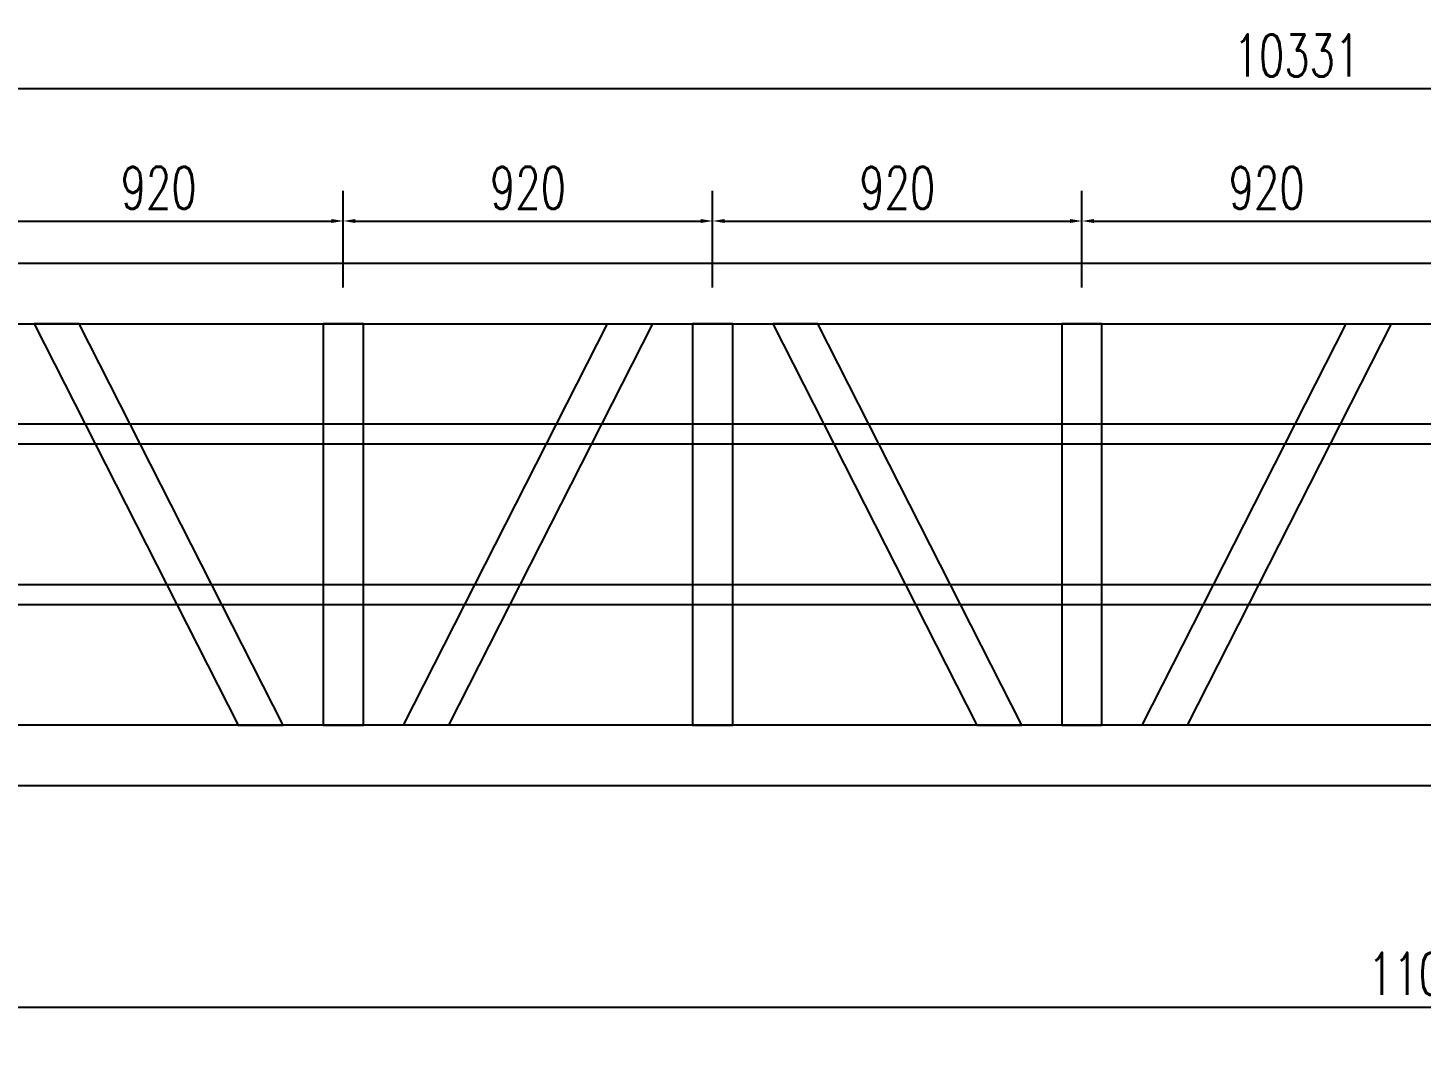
# Model space of a CAD drawing. Header units: millimetres. Extents: x -2430464 to 225692, y -180 to 1805330.
# Drawn here: x -705639 to -702168, y 490124 to 492638 of the extents above; entities that cross this region are included whole.
import ezdxf

# ---------------------------------------------------------------- set-up
doc = ezdxf.new("R2010")
doc.units = ezdxf.units.MM
doc.header["$LTSCALE"] = 1000
doc.layers.get('0').update_dxf_attribs({"linetype": 'CONTINUOUS'})
doc.layers.get('DEFPOINTS').update_dxf_attribs({"linetype": 'CONTINUOUS'})
for name, color, linetype in [('W-STEEL_FRAME钢架', 3, 'CONTINUOUS'), ('W-STEEL_KEEL钢龙骨', 5, 'CONTINUOUS'), ('方管150X150X12', 3, 'CONTINUOUS')]:
    doc.layers.add(name, color=color, linetype=linetype)
doc.layers.add('成片房屋', color=1, linetype='CONTINUOUS', lineweight=0)
doc.styles.add('STANDARD_T3', font='simplex.shx', dxfattribs={"width": 0.7, "bigfont": 'gbcbig.shx'})
doc.dimstyles.new('W&&30', dxfattribs={"dimtxt": 105, "dimasz": 30, "dimexe": 75, "dimexo": 90, "dimgap": 30, "dimtad": 1, "dimdec": 0, "dimzin": 0, "dimdsep": 46, "dimtxsty": 'STANDARD_T3', "dimcen": 0.09, "dimclrd": 1, "dimclre": 1, "dimclrt": 7, "dimazin": 2, "dimtfac": 1, "dimtdec": 0, "dimtix": 1, "dimtmove": 2, "dimatfit": 3, "dimfxl": 0, "dimtolj": 1, "dimtzin": 0, "dimarcsym": 0})

# ---------------------------------------------------------------- blocks, each defined once
blk = doc.blocks.new('*D2945')
at = {"layer": 'DEFPOINTS', "color": 0, "transparency": 16777216}
for p in [(-707643.4, 492050.6), (-696643.4, 490764.4), (-696643.4, 490198.9)]:
    blk.add_point(p, dxfattribs=at)
at = {"layer": '成片房屋', "color": 1, "lineweight": -2, "transparency": 16777216}
for p, q in [((-707643.4, 491960.6), (-707643.4, 490123.9)), ((-696643.4, 490674.4), (-696643.4, 490123.9)), ((-707613.4, 490198.9), (-696673.4, 490198.9))]:
    blk.add_line(p, q, dxfattribs=at)
at = {"layer": '成片房屋', "color": 1, "transparency": 16777216}
for points in [[(-707613.4, 490203.9), (-707613.4, 490193.9), (-707643.4, 490198.9)], [(-696673.4, 490203.9), (-696673.4, 490193.9), (-696643.4, 490198.9)]]:
    blk.add_solid(points, dxfattribs=at)
at = {"layer": '成片房屋', "color": 7, "transparency": 16777216, "insert": (-702143.4, 490281.4), "char_height": 105, "attachment_point": 5, "style": 'STANDARD_T3'}
blk.add_mtext('\\A1;11000', dxfattribs=at)
blk = doc.blocks.new('*D2946')
at = {"layer": 'DEFPOINTS', "color": 0, "transparency": 16777216}
for p in [(-707643.4, 492486.1), (-707643.4, 492050.6), (-697312.6, 492050.6)]:
    blk.add_point(p, dxfattribs=at)
at = {"layer": '成片房屋', "color": 1, "lineweight": -2, "transparency": 16777216}
for p, q in [((-707643.4, 492140.6), (-707643.4, 492561.1)), ((-697312.6, 492140.6), (-697312.6, 492561.1)), ((-697342.6, 492486.1), (-707613.4, 492486.1))]:
    blk.add_line(p, q, dxfattribs=at)
at = {"layer": '成片房屋', "color": 1, "transparency": 16777216}
for points in [[(-707613.4, 492491.1), (-707613.4, 492481.1), (-707643.4, 492486.1)], [(-697342.6, 492491.1), (-697342.6, 492481.1), (-697312.6, 492486.1)]]:
    blk.add_solid(points, dxfattribs=at)
at = {"layer": '成片房屋', "color": 7, "transparency": 16777216, "insert": (-702478, 492568.6), "char_height": 105, "attachment_point": 5, "style": 'STANDARD_T3'}
blk.add_mtext('\\A1;10331', dxfattribs=at)
blk = doc.blocks.new('*U2823')
at = {"layer": 'W-STEEL_FRAME钢架', "color": 2}
blk.add_lwpolyline([(-50, 500), (50, 500), (50, -500), (-50, -500)], close=True, dxfattribs=at)
blk = doc.blocks.new('*U2824')
at = {"color": 0, "linetype": 'ByBlock', "lineweight": -2, "transparency": 16777216}
for p in [(5520, 0), (6440, 0), (7360, 0)]:
    blk.add_blockref('*U2823', p, dxfattribs=at)
blk = doc.blocks.new('*D3193')
at = {"layer": 'DEFPOINTS', "color": 0, "transparency": 16777216}
for p in [(-704853.4, 492156.5), (-705773.4, 491900.6), (-704853.4, 491900.6)]:
    blk.add_point(p, dxfattribs=at)
at = {"layer": '成片房屋', "color": 1, "lineweight": -2, "transparency": 16777216}
for p, q in [((-705773.4, 491990.6), (-705773.4, 492231.5)), ((-704853.4, 491990.6), (-704853.4, 492231.5)), ((-705743.4, 492156.5), (-704883.4, 492156.5))]:
    blk.add_line(p, q, dxfattribs=at)
at = {"layer": '成片房屋', "color": 1, "transparency": 16777216}
for points in [[(-705743.4, 492161.5), (-705743.4, 492151.5), (-705773.4, 492156.5)], [(-704883.4, 492161.5), (-704883.4, 492151.5), (-704853.4, 492156.5)]]:
    blk.add_solid(points, dxfattribs=at)
at = {"layer": '成片房屋', "color": 7, "transparency": 16777216, "insert": (-705313.4, 492239), "char_height": 105, "attachment_point": 5, "style": 'STANDARD_T3'}
blk.add_mtext('\\A1;920', dxfattribs=at)
blk = doc.blocks.new('*D3194')
at = {"layer": 'DEFPOINTS', "color": 0, "transparency": 16777216}
for p in [(-703933.4, 492156.5), (-704853.4, 491900.6), (-703933.4, 491900.6)]:
    blk.add_point(p, dxfattribs=at)
at = {"layer": '成片房屋', "color": 1, "lineweight": -2, "transparency": 16777216}
for p, q in [((-704853.4, 491990.6), (-704853.4, 492231.5)), ((-703933.4, 491990.6), (-703933.4, 492231.5)), ((-704823.4, 492156.5), (-703963.4, 492156.5))]:
    blk.add_line(p, q, dxfattribs=at)
at = {"layer": '成片房屋', "color": 1, "transparency": 16777216}
for points in [[(-704823.4, 492161.5), (-704823.4, 492151.5), (-704853.4, 492156.5)], [(-703963.4, 492161.5), (-703963.4, 492151.5), (-703933.4, 492156.5)]]:
    blk.add_solid(points, dxfattribs=at)
at = {"layer": '成片房屋', "color": 7, "transparency": 16777216, "insert": (-704393.4, 492239), "char_height": 105, "attachment_point": 5, "style": 'STANDARD_T3'}
blk.add_mtext('\\A1;920', dxfattribs=at)
blk = doc.blocks.new('*D3195')
at = {"layer": 'DEFPOINTS', "color": 0, "transparency": 16777216}
for p in [(-703013.4, 492156.5), (-703933.4, 491900.6), (-703013.4, 491900.6)]:
    blk.add_point(p, dxfattribs=at)
at = {"layer": '成片房屋', "color": 1, "lineweight": -2, "transparency": 16777216}
for p, q in [((-703933.4, 491990.6), (-703933.4, 492231.5)), ((-703013.4, 491990.6), (-703013.4, 492231.5)), ((-703903.4, 492156.5), (-703043.4, 492156.5))]:
    blk.add_line(p, q, dxfattribs=at)
at = {"layer": '成片房屋', "color": 1, "transparency": 16777216}
for points in [[(-703903.4, 492161.5), (-703903.4, 492151.5), (-703933.4, 492156.5)], [(-703043.4, 492161.5), (-703043.4, 492151.5), (-703013.4, 492156.5)]]:
    blk.add_solid(points, dxfattribs=at)
at = {"layer": '成片房屋', "color": 7, "transparency": 16777216, "insert": (-703473.4, 492239), "char_height": 105, "attachment_point": 5, "style": 'STANDARD_T3'}
blk.add_mtext('\\A1;920', dxfattribs=at)
blk = doc.blocks.new('*D3196')
at = {"layer": 'DEFPOINTS', "color": 0, "transparency": 16777216}
for p in [(-702093.4, 492156.5), (-703013.4, 491900.6), (-702093.4, 491900.6)]:
    blk.add_point(p, dxfattribs=at)
at = {"layer": '成片房屋', "color": 1, "lineweight": -2, "transparency": 16777216}
for p, q in [((-703013.4, 491990.6), (-703013.4, 492231.5)), ((-702093.4, 491990.6), (-702093.4, 492231.5)), ((-702983.4, 492156.5), (-702123.4, 492156.5))]:
    blk.add_line(p, q, dxfattribs=at)
at = {"layer": '成片房屋', "color": 1, "transparency": 16777216}
for points in [[(-702983.4, 492161.5), (-702983.4, 492151.5), (-703013.4, 492156.5)], [(-702123.4, 492161.5), (-702123.4, 492151.5), (-702093.4, 492156.5)]]:
    blk.add_solid(points, dxfattribs=at)
at = {"layer": '成片房屋', "color": 7, "transparency": 16777216, "insert": (-702553.4, 492239), "char_height": 105, "attachment_point": 5, "style": 'STANDARD_T3'}
blk.add_mtext('\\A1;920', dxfattribs=at)

msp = doc.modelspace()

# ---------------------------------------------------------------- linework, layer by layer
at = {"layer": 'W-STEEL_FRAME钢架', "color": 2}
for points in [[(-705511.29, 491900.63), (-705623.44, 491900.63), (-705115.6, 490900.63), (-705003.44, 490900.63)], [(-704195.6, 491900.63), (-704083.44, 491900.63), (-704591.29, 490900.63), (-704703.44, 490900.63)], [(-703671.29, 491900.63), (-703783.44, 491900.63), (-703275.6, 490900.63), (-703163.44, 490900.63)], [(-702355.6, 491900.63), (-702243.44, 491900.63), (-702751.29, 490900.63), (-702863.44, 490900.63)]]:
    msp.add_lwpolyline(points, close=True, dxfattribs=at)
at = {"layer": 'W-STEEL_KEEL钢龙骨', "color": 4}
for p, q in [((-697079.84, 491650.63), (-707643.44, 491650.63)), ((-697050.75, 491600.63), (-707643.44, 491600.63)), ((-696847.09, 491250.63), (-707643.44, 491250.63)), ((-696818, 491200.63), (-707643.44, 491200.63))]:
    msp.add_line(p, q, dxfattribs=at)
at = {"layer": '方管150X150X12'}
for points in [[(-697312.58, 492050.63), (-707643.44, 492050.63), (-707643.44, 491900.63), (-697398.44, 491900.63)], [(-696643.44, 490750.63), (-696643.44, 490900.63), (-707643.44, 490900.63), (-707643.44, 490750.63)]]:
    msp.add_lwpolyline(points, close=True, dxfattribs=at)

# ---------------------------------------------------------------- block references
at = {"xscale": -1}
msp.add_blockref('*U2824', (-697493.44, 491400.63), dxfattribs=at)

# ---------------------------------------------------------------- dimensions: what is measured, and where the dimension line sits
at = {"layer": '成片房屋', "color": 1}
for base, p1, p2, picture, middle in [((-707643.44, 492486.14), (-697312.58, 492050.63), (-707643.44, 492050.63), '*D2946', (-702478.01, 492568.64)), ((-696643.44, 490198.91), (-707643.44, 492050.63), (-696643.44, 490764.4), '*D2945', (-702143.44, 490281.41))]:
    dim = msp.add_linear_dim(base=base, p1=p1, p2=p2, angle=180, dimstyle='W&&30', dxfattribs=at)
    dim.commit()
    dim.dimension.update_dxf_attribs({"geometry": picture, "text_midpoint": middle})
at = {"layer": '成片房屋'}
for base, p1, p2, picture, middle in [((-704853.44, 492156.49), (-705773.44, 491900.63), (-704853.44, 491900.63), '*D3193', (-705313.44, 492238.99)), ((-703933.44, 492156.49), (-704853.44, 491900.63), (-703933.44, 491900.63), '*D3194', (-704393.44, 492238.99)), ((-703013.44, 492156.49), (-703933.44, 491900.63), (-703013.44, 491900.63), '*D3195', (-703473.44, 492238.99)), ((-702093.44, 492156.49), (-703013.44, 491900.63), (-702093.44, 491900.63), '*D3196', (-702553.44, 492238.99))]:
    dim = msp.add_linear_dim(base=base, p1=p1, p2=p2, angle=180, dimstyle='W&&30', dxfattribs=at)
    dim.commit()
    dim.dimension.update_dxf_attribs({"geometry": picture, "text_midpoint": middle})

doc.saveas('drawing.dxf')
